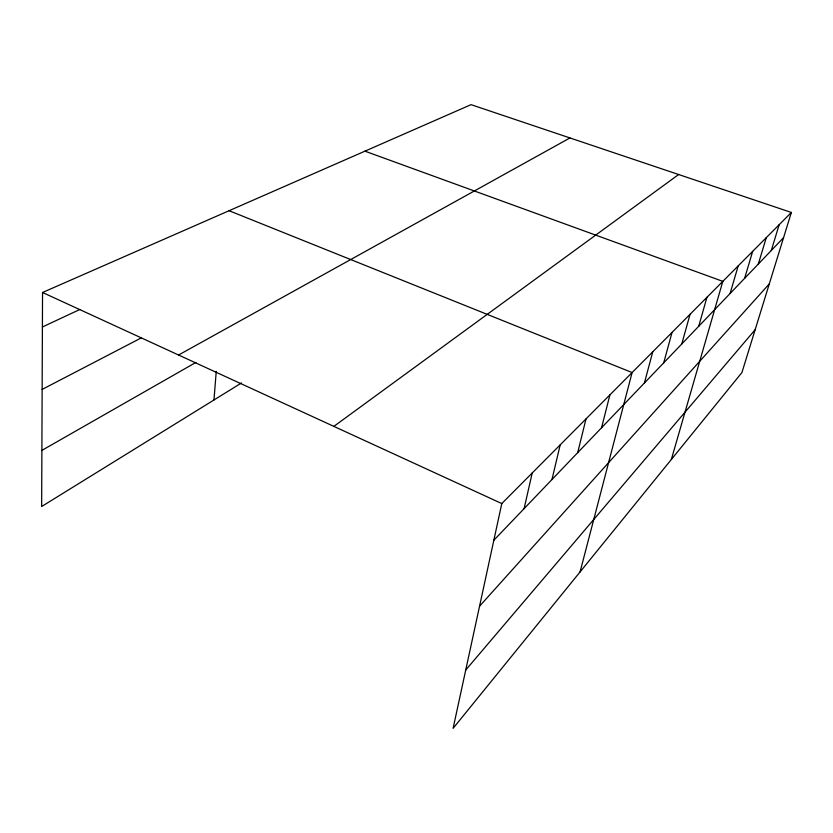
<?xml version="1.0" encoding="UTF-8"?>
<svg xmlns="http://www.w3.org/2000/svg" width="833" height="833" viewBox="0 0 833 833"><rect width="100%" height="100%" fill="white"/><g stroke="black" fill="none" stroke-linecap="round" stroke-linejoin="round"><path stroke-width="1.25" d="M791.35 212.457L501.789 503.569L453.1 728.344L741.922 372.538L791.35 212.457L471.051 104.656L42.545 292.487L41.65 506.516L241.497 382.961M213.966 399.986L216.247 371.372M524.092 508.661L532.214 472.977M551.967 479.558L560.192 444.843M577.706 452.663L586.015 418.884M601.572 427.745L609.912 394.863M580.07 571.917L632.101 372.549L229.085 210.718M644.409 383.013L652.76 351.786M663.703 362.855L672.033 332.409M681.769 343.987L690.057 314.291M698.71 326.297L706.946 297.308M671.336 459.493L722.815 281.356L364.937 151.169M730.072 293.539L738.194 265.904M744.619 278.347L752.657 251.358M758.332 264.03L766.287 237.644M771.296 250.494L779.167 224.702M465.72 670.055L755.146 329.722M479.548 606.226L769.286 283.897M493.834 540.253L783.561 237.676M333.866 426.381L678.635 174.524M41.879 450.393L195.89 362.438M178.574 355.014L569.959 137.945M42.139 389.428L141.048 338.011M42.4 326.984L79.801 309.501M42.545 292.487L501.789 503.569"/></g></svg>
